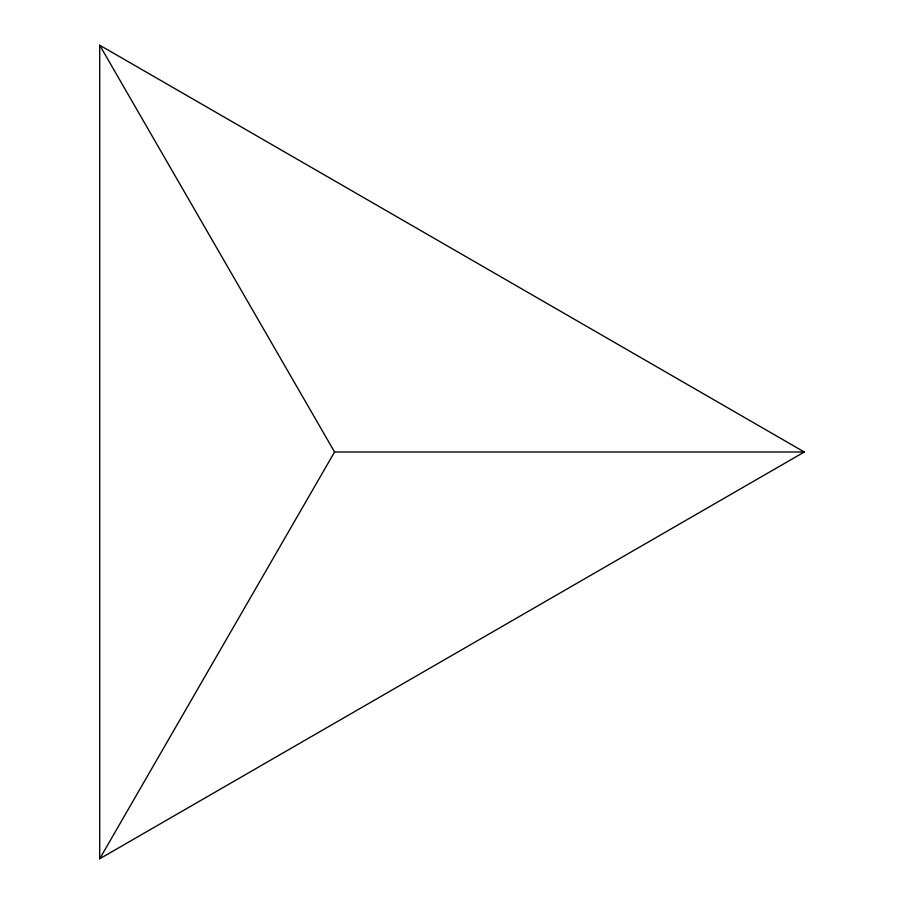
<?xml version="1.0" encoding="UTF-8"?>
<svg xmlns="http://www.w3.org/2000/svg" width="904" height="904" viewBox="0 0 904 904"><rect width="100%" height="100%" fill="white"/><g stroke="black" fill="none" stroke-linecap="round" stroke-linejoin="round"><path stroke-width="1.36" d="M99.7 858.8L334.57 452L804.3 452L99.7 858.8L99.7 45.2L804.3 452M99.7 45.2L334.57 452"/></g></svg>
